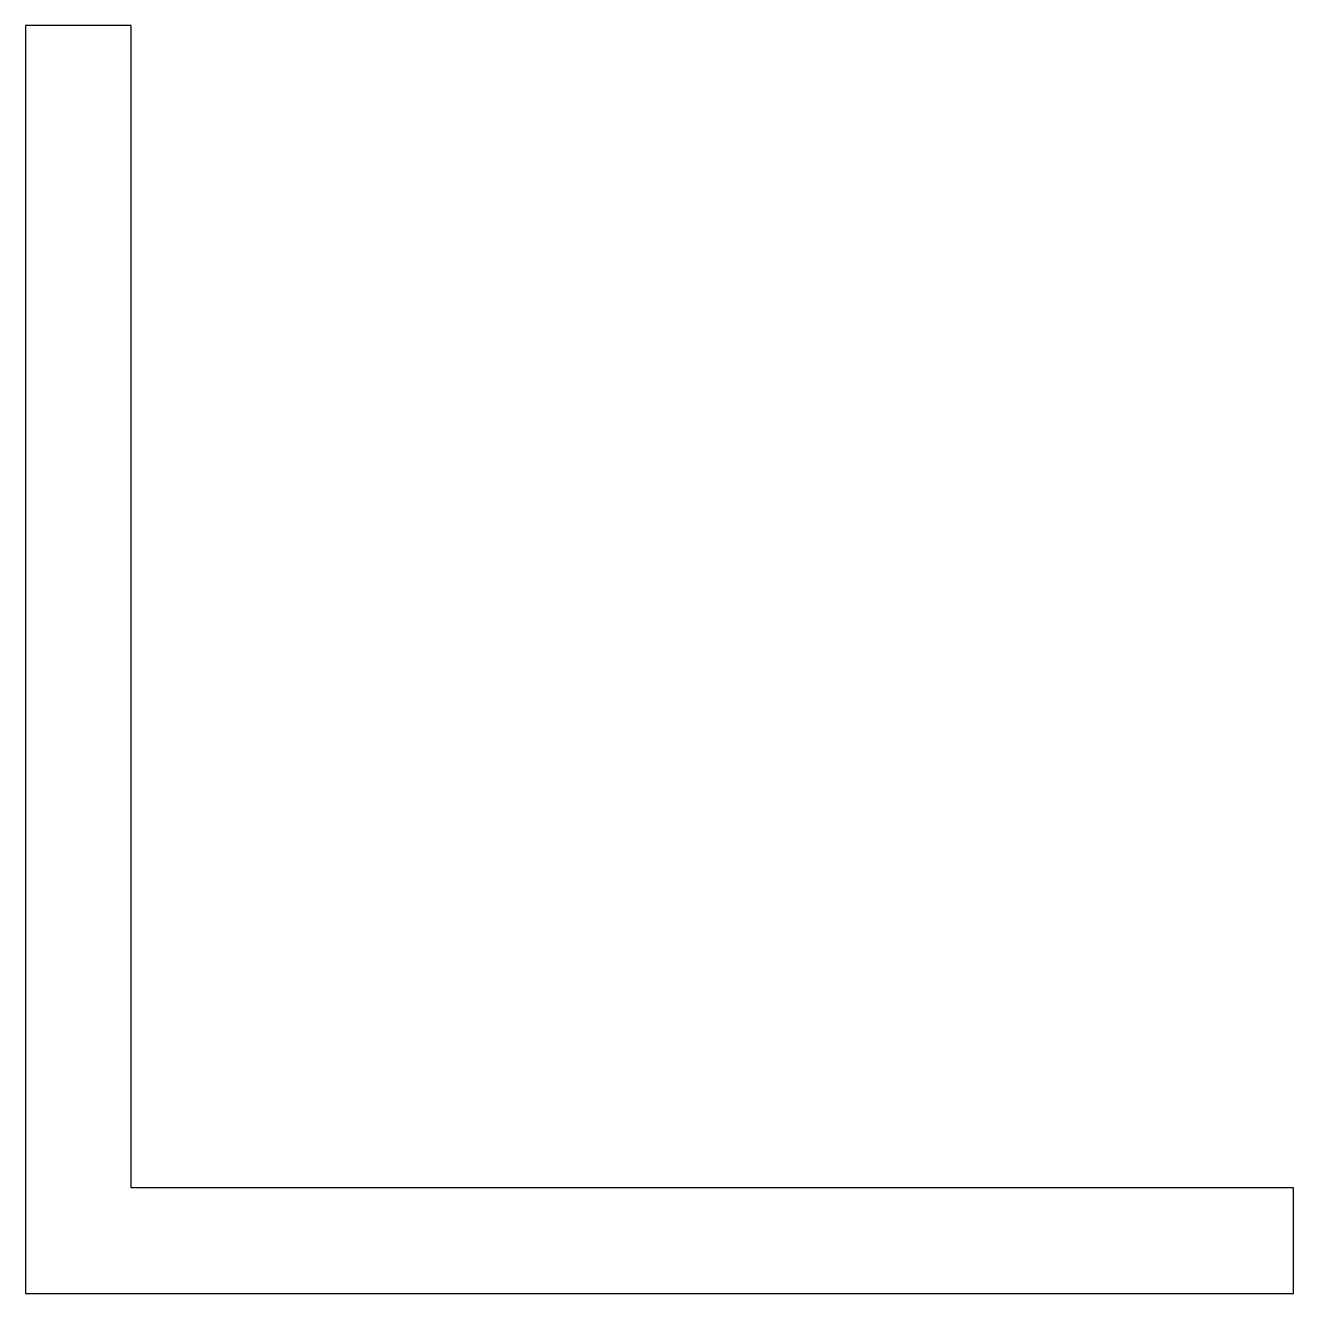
# Model space of a CAD drawing. Header units: metres. Extents: x 0 to 1.5, y 0 to 1.5.
import ezdxf

# ---------------------------------------------------------------- set-up
doc = ezdxf.new("R2010")
doc.units = ezdxf.units.M

msp = doc.modelspace()

# ---------------------------------------------------------------- linework, layer by layer
for p, q in [((0.125, 1.5), (0, 1.5)), ((0, 1.5), (0, 0)), ((0.125, 0.125), (0.125, 1.5)), ((1.5, 0.125), (0.125, 0.125)), ((1.5, 0), (1.5, 0.125)), ((0, 0), (1.5, 0))]:
    msp.add_line(p, q)

doc.saveas('drawing.dxf')
